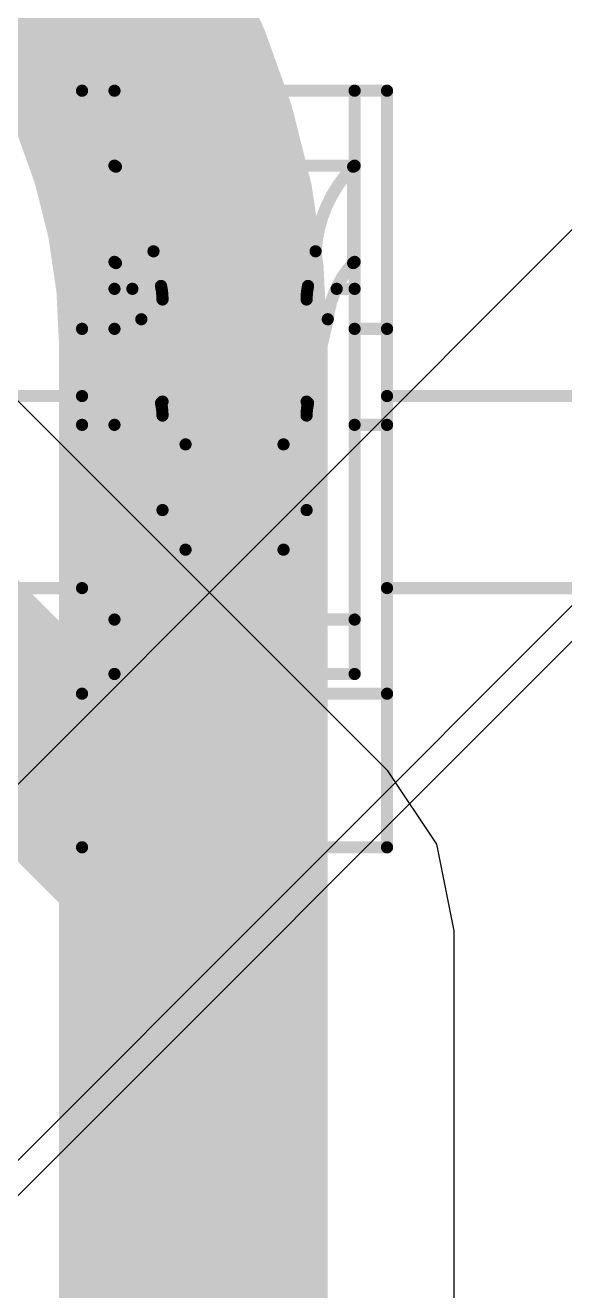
# Model space of a CAD drawing. Header units: inches. Extents: x -6 to 5433, y -4 to 5447.
# Drawn here: x 21.697 to 22.259, y 28.593 to 29.911 of the extents above; entities that cross this region are included whole.
import ezdxf

# ---------------------------------------------------------------- set-up
doc = ezdxf.new("R2010")
doc.units = ezdxf.units.IN
for name, color, linetype in [('Bottom Layer', 5, 'Continuous'), ('Bottom Solder', 6, 'Continuous'), ('Ground', 16, 'Continuous'), ('Mechanical 4', 56, 'Continuous'), ('Top Solder', 216, 'Continuous')]:
    doc.layers.add(name, color=color, linetype=linetype)

msp = doc.modelspace()

# ---------------------------------------------------------------- linework, layer by layer
at = {"layer": 'Bottom Layer'}
for points in [[(20.42418064, 29.5766109, 0.2794, 0.2794, -0.9999999999999999), (21.87198064, 29.5766109, 0.2794, 0.2794, 0)], [(21.87198064, 27.97254248, 0.2794, 0.2794, 0), (21.87198064, 29.5766109, 0.2794, 0.2794, 0)]]:
    msp.add_lwpolyline(points, format="xyseb", dxfattribs=at)
msp.add_lwpolyline([(21.80213064, 29.5766109, 0.1397, 0.1397, 1), (21.94183064, 29.5766109, 0.1397, 0.1397, 1)], format="xyseb", close=True, dxfattribs=at)
msp.add_lwpolyline([(21.80213064, 29.5766109, 0.1397, 0.1397, 1), (21.94183064, 29.5766109, 0.1397, 0.1397, 1)], format="xyseb", close=True, dxfattribs=at)
at = {"layer": 'Bottom Solder'}
for p in [(12.48452672, 19.90351874), (13.15449744, 20.14521752)]:
    msp.add_line(p, (5432.852131479999, 5447.49311058), dxfattribs=at)
at = {"layer": 'Ground'}
for p, q in [((22.07449484, 29.13450358), (21.42654338, 29.7824525)), ((22.1255082, 29.05815626), (22.07449484, 29.13450358)), ((22.14342028, 28.9681031), (22.1255082, 29.05815626)), ((22.14342028, 23.67830418), (22.14342028, 28.9681031))]:
    msp.add_line(p, q, dxfattribs=at)
for points in [[(21.26014544, 29.61605456, 0.2076069, 0.2076069, 0), (21.9080969, 28.9681031, 0.2076069, 0.2076069, 0)], [(21.9080969, 23.67830418, 0.2076069, 0.2076069, 0), (21.9080969, 28.9681031, 0.2076069, 0.2076069, 0)]]:
    msp.add_lwpolyline(points, format="xyseb", dxfattribs=at)
msp.add_lwpolyline([(21.85619454, 28.9681031, 0.10380218, 0.10380218, 1), (21.95999926, 28.9681031, 0.10380218, 0.10380218, 1)], format="xyseb", close=True, dxfattribs=at)
msp.add_lwpolyline([(21.85619454, 28.9681031, 0.10380218, 0.10380218, 1), (21.95999926, 28.9681031, 0.10380218, 0.10380218, 1)], format="xyseb", close=True, dxfattribs=at)
at = {"layer": 'Mechanical 4'}
for points in [[(21.7561541, 29.84294514, 0.0127, 0.0127, 0), (22.0736541, 29.84294514, 0.0127, 0.0127, 0)], [(21.7561541, 29.0549457, 0.0127, 0.0127, 0), (21.7561541, 29.84294514, 0.0127, 0.0127, 0)], [(21.78990562, 29.23548127999999, 0.0127, 0.0127, 0), (21.78990562, 29.84294514, 0.0127, 0.0127, 0)], [(22.03990512, 29.23548127999999, 0.0127, 0.0127, 0), (22.03990512, 29.84294514, 0.0127, 0.0127, 0)], [(22.0736541, 29.0549457, 0.0127, 0.0127, 0), (22.0736541, 29.84294514, 0.0127, 0.0127, 0)], [(21.7899996, 29.764609, 0.0127, 0.0127, -0.03260548547280779), (21.78990308, 29.76474616, 0.0127, 0.0127, 0)], [(21.78990562, 29.76494682, 0.0127, 0.0127, 0), (22.03990512, 29.76494682, 0.0127, 0.0127, 0)], [(21.79007072, 29.76453788, 0.0127, 0.0127, -0.02828759394311047), (21.79000214, 29.764609, 0.0127, 0.0127, 0)], [(21.7901647, 29.76445914, 0.0127, 0.0127, -0.02675080199377031), (21.79007072, 29.76453788, 0.0127, 0.0127, 0)], [(21.79028916, 29.76437278, 0.0127, 0.0127, -0.02199381123704401), (21.7901647, 29.76445914, 0.0127, 0.0127, 0)], [(21.7904568, 29.76427626, 0.0127, 0.0127, -0.01668692776542037), (21.79028916, 29.76437278, 0.0127, 0.0127, 0)], [(21.79066, 29.76416958, 0.0127, 0.0127, -0.009375562015044959), (21.79045426, 29.76427626, 0.0127, 0.0127, 0)], [(21.79089876, 29.76405528, 0.0127, 0.0127, -0.005205298982361193), (21.79066, 29.76416704, 0.0127, 0.0127, 0)], [(21.79089876, 29.76405528, 0.0127, 0.0127, 0), (21.7911553, 29.7639359, 0.0127, 0.0127, 0)], [(21.7911553, 29.7639359, 0.0127, 0.0127, 0), (21.79142454, 29.76381652, 0.0127, 0.0127, 0)], [(21.79142454, 29.66343572, 0.0127, 0.0127, 0), (21.79142454, 29.76381652, 0.0127, 0.0127, 0)], [(21.79142454, 29.76381652, 0.0127, 0.0127, -0.1798941776662689), (21.83053292, 29.67571154, 0.0127, 0.0127, 0)], [(21.99927782, 29.67571154, 0.0127, 0.0127, -0.1798941776662689), (22.0383862, 29.76381652, 0.0127, 0.0127, 0)], [(22.0383862, 29.76381652, 0.0127, 0.0127, 0), (22.03889674, 29.76405274, 0.0127, 0.0127, 0)], [(22.0383862, 29.66343572, 0.0127, 0.0127, 0), (22.0383862, 29.76381652, 0.0127, 0.0127, 0)], [(22.03889674, 29.76405274, 0.0127, 0.0127, 0), (22.03913296, 29.7641645, 0.0127, 0.0127, 0)], [(22.03934378, 29.76427118, 0.0127, 0.0127, -0.007070259516428908), (22.03913296, 29.7641645, 0.0127, 0.0127, 0)], [(22.03951904, 29.76437024, 0.0127, 0.0127, -0.01220881849860336), (22.03934124, 29.76427118, 0.0127, 0.0127, 0)], [(22.03966128, 29.76446168, 0.0127, 0.0127, -0.02261982998918143), (22.03952158, 29.76437024, 0.0127, 0.0127, 0)], [(22.0397578, 29.76454042, 0.0127, 0.0127, -0.03188108949727334), (22.03965874, 29.76446168, 0.0127, 0.0127, 0)], [(22.03982384, 29.76461408, 0.0127, 0.0127, -0.03744577972848775), (22.0397578, 29.76454042, 0.0127, 0.0127, 0)], [(22.03986956, 29.76468012, 0.0127, 0.0127, -0.03268866425491699), (22.03982384, 29.76461154, 0.0127, 0.0127, 0)], [(22.03990258, 29.76474616, 0.0127, 0.0127, -0.01323434491434595), (22.03986702, 29.76468012, 0.0127, 0.0127, 0)], [(21.83053292, 29.67571154, 0.0127, 0.0127, 0), (21.99927782, 29.67571154, 0.0127, 0.0127, 0)], [(21.83053292, 29.67571154, 0.0127, 0.0127, 0), (21.8383866, 29.6396156, 0.0127, 0.0127, 0)], [(21.99142414, 29.6396156, 0.0127, 0.0127, 0), (21.99927782, 29.67571154, 0.0127, 0.0127, 0)], [(21.79000214, 29.6644949, 0.0127, 0.0127, -0.02859692934701931), (21.78990308, 29.66467777999999, 0.0127, 0.0127, 0)], [(21.7901647, 29.66429678, 0.0127, 0.0127, -0.05432141868226738), (21.79000468, 29.66449744, 0.0127, 0.0127, 0)], [(21.79028916, 29.6641774, 0.0127, 0.0127, -0.02338615128783516), (21.7901647, 29.66429424, 0.0127, 0.0127, 0)], [(21.79045426, 29.66405294, 0.0127, 0.0127, -0.01856230598508309), (21.79028916, 29.66417994, 0.0127, 0.0127, 0)], [(21.79066, 29.66390816, 0.0127, 0.0127, -0.01073692509157003), (21.79045426, 29.6640504, 0.0127, 0.0127, 0)], [(21.79089876, 29.66375576, 0.0127, 0.0127, -0.006054831036352412), (21.79066254, 29.66390816, 0.0127, 0.0127, 0)], [(21.79089876, 29.6637583, 0.0127, 0.0127, 0), (21.7911553, 29.66359828, 0.0127, 0.0127, 0)], [(21.7911553, 29.66359828, 0.0127, 0.0127, 0), (21.79142454, 29.66343572, 0.0127, 0.0127, 0)], [(21.79142454, 29.66343826, 0.0127, 0.0127, -0.1625908253546253), (21.81786594, 29.6049446, 0.0127, 0.0127, 0)], [(22.0119448, 29.6049446, 0.0127, 0.0127, -0.1625908253546254), (22.0383862, 29.66343826, 0.0127, 0.0127, 0)], [(22.0383862, 29.66343572, 0.0127, 0.0127, 0), (22.03889674, 29.66375322, 0.0127, 0.0127, 0)], [(22.03913296, 29.66390308, 0.0127, 0.0127, -0.004820614320354796), (22.03889674, 29.66375322, 0.0127, 0.0127, 0)], [(22.03934124, 29.66404532, 0.0127, 0.0127, -0.008119958831890605), (22.03913042, 29.66390308, 0.0127, 0.0127, 0)], [(22.03951904, 29.66418248, 0.0127, 0.0127, -0.0137291384402912), (22.03934124, 29.66404786, 0.0127, 0.0127, 0)], [(22.03965874, 29.66429932, 0.0127, 0.0127, -0.0244621659498608), (22.03952158, 29.66417994, 0.0127, 0.0127, 0)], [(22.0397578, 29.664406, 0.0127, 0.0127, -0.03231853501038303), (22.03965874, 29.66429932, 0.0127, 0.0127, 0)], [(22.03982384, 29.66450252, 0.0127, 0.0127, -0.03504147985261837), (22.0397578, 29.664406, 0.0127, 0.0127, 0)], [(22.03986956, 29.66459142, 0.0127, 0.0127, -0.02840446122489689), (22.03982384, 29.66450252, 0.0127, 0.0127, 0)], [(22.03990512, 29.66467524, 0.0127, 0.0127, -0.01102179292596762), (22.03986956, 29.66458888, 0.0127, 0.0127, 0)], [(21.78990562, 29.63661078, 0.0127, 0.0127, 0), (21.808567, 29.63661078, 0.0127, 0.0127, 0)], [(21.8383866, 29.5176575, 0.0127, 0.0127, 0), (21.8383866, 29.6396156, 0.0127, 0.0127, 0)], [(21.8383866, 29.6396156, 0.0127, 0.0127, -0.05365795323476556), (21.83990552, 29.625544, 0.0127, 0.0127, 0)], [(21.98990522, 29.625544, 0.0127, 0.0127, -0.05365795323520318), (21.99142414, 29.6396156, 0.0127, 0.0127, 0)], [(21.99142414, 29.5176575, 0.0127, 0.0127, 0), (21.99142414, 29.6396156, 0.0127, 0.0127, 0)], [(22.02124374, 29.63661078, 0.0127, 0.0127, 0), (22.03990512, 29.63661078, 0.0127, 0.0127, 0)], [(21.83990552, 29.40619468, 0.0127, 0.0127, 0), (21.83990552, 29.625544, 0.0127, 0.0127, 0)], [(21.98990522, 29.40619468, 0.0127, 0.0127, 0), (21.98990522, 29.625544, 0.0127, 0.0127, 0)], [(21.7561541, 29.59494462, 0.0127, 0.0127, 0), (21.78990562, 29.59494462, 0.0127, 0.0127, 0)], [(21.8178634, 29.60494714, 0.0127, 0.0127, 0), (21.8383866, 29.5176575, 0.0127, 0.0127, 0)], [(21.99142414, 29.5176575, 0.0127, 0.0127, 0), (22.0119448, 29.60494714, 0.0127, 0.0127, 0)], [(22.03990512, 29.59494462, 0.0127, 0.0127, 0), (22.0736541, 29.59494462, 0.0127, 0.0127, 0)], [(21.4386541, 29.52494476, 0.0127, 0.0127, 0), (21.7561541, 29.52494476, 0.0127, 0.0127, 0)], [(21.8383866, 29.5176575, 0.0127, 0.0127, -0.05786387190151768), (21.83990552, 29.50463492, 0.0127, 0.0127, 0)], [(21.8639136, 29.47460704, 0.0127, 0.0127, -0.2374801051851251), (21.83990552, 29.51917896, 0.0127, 0.0127, 0)], [(21.98990522, 29.51917896, 0.0127, 0.0127, -0.2374801051860468), (21.96589714, 29.47460704, 0.0127, 0.0127, 0)], [(21.98990522, 29.50463492, 0.0127, 0.0127, -0.05786387190108001), (21.99142414, 29.5176575, 0.0127, 0.0127, 0)], [(22.0736541, 29.52494476, 0.0127, 0.0127, 0), (22.3911541, 29.52494476, 0.0127, 0.0127, 0)], [(21.7561541, 29.49494482, 0.0127, 0.0127, 0), (21.78990562, 29.49494482, 0.0127, 0.0127, 0)], [(22.03990512, 29.49494482, 0.0127, 0.0127, 0), (22.0736541, 29.49494482, 0.0127, 0.0127, 0)], [(21.86391614, 29.47460704, 0.0127, 0.0127, 0), (21.9658946, 29.47460704, 0.0127, 0.0127, 0)], [(21.86391614, 29.36494508, 0.0127, 0.0127, 0), (21.86391614, 29.47460704, 0.0127, 0.0127, 0)], [(21.9658946, 29.36494508, 0.0127, 0.0127, 0), (21.9658946, 29.47460704, 0.0127, 0.0127, 0)], [(21.8639136, 29.36494762, 0.0127, 0.0127, -0.2473774779348601), (21.83990552, 29.40619722, 0.0127, 0.0127, 0)], [(21.98990522, 29.40619722, 0.0127, 0.0127, -0.2473774779353234), (21.96589714, 29.36494762, 0.0127, 0.0127, 0)], [(21.86391614, 29.36494508, 0.0127, 0.0127, 0), (21.9658946, 29.36494508, 0.0127, 0.0127, 0)], [(21.4386541, 29.32494516, 0.0127, 0.0127, 0), (21.7561541, 29.32494516, 0.0127, 0.0127, 0)], [(22.0736541, 29.32494516, 0.0127, 0.0127, 0), (22.3911541, 29.32494516, 0.0127, 0.0127, 0)], [(21.78990562, 29.29215376, 0.0127, 0.0127, 0), (22.03990512, 29.29215376, 0.0127, 0.0127, 0)], [(21.78990562, 29.23548127999999, 0.0127, 0.0127, 0), (22.03990512, 29.23548127999999, 0.0127, 0.0127, 0)], [(21.7561541, 29.21494538, 0.0127, 0.0127, 0), (22.0736541, 29.21494538, 0.0127, 0.0127, 0)], [(21.7561541, 29.0549457, 0.0127, 0.0127, 0), (22.0736541, 29.0549457, 0.0127, 0.0127, 0)]]:
    msp.add_lwpolyline(points, format="xyseb", dxfattribs=at)
for points in [[(21.7529791, 29.84294514, 0.00635, 0.00635, 1), (21.7593291, 29.84294514, 0.00635, 0.00635, 1)], [(21.7529791, 29.84294514, 0.00635, 0.00635, 1), (21.7593291, 29.84294514, 0.00635, 0.00635, 1)], [(21.78673062, 29.84294514, 0.00635, 0.00635, 1), (21.79308062, 29.84294514, 0.00635, 0.00635, 1)], [(22.03673012, 29.84294514, 0.00635, 0.00635, 1), (22.04308012, 29.84294514, 0.00635, 0.00635, 1)], [(22.0704791, 29.84294514, 0.00635, 0.00635, 1), (22.0768291, 29.84294514, 0.00635, 0.00635, 1)], [(22.0704791, 29.84294514, 0.00635, 0.00635, 1), (22.0768291, 29.84294514, 0.00635, 0.00635, 1)], [(21.78672808, 29.76474616, 0.00635, 0.00635, 1), (21.79307808, 29.76474616, 0.00635, 0.00635, 1)], [(21.78673062, 29.76494682, 0.00635, 0.00635, 1), (21.79308062, 29.76494682, 0.00635, 0.00635, 1)], [(21.7868246, 29.764609, 0.00635, 0.00635, 1), (21.7931746, 29.764609, 0.00635, 0.00635, 1)], [(21.78682714, 29.764609, 0.00635, 0.00635, 1), (21.79317714, 29.764609, 0.00635, 0.00635, 1)], [(21.78689572, 29.76453788, 0.00635, 0.00635, 1), (21.79324572, 29.76453788, 0.00635, 0.00635, 1)], [(21.78689572, 29.76453788, 0.00635, 0.00635, 1), (21.79324572, 29.76453788, 0.00635, 0.00635, 1)], [(21.7869897, 29.76445914, 0.00635, 0.00635, 1), (21.7933397, 29.76445914, 0.00635, 0.00635, 1)], [(21.7869897, 29.76445914, 0.00635, 0.00635, 1), (21.7933397, 29.76445914, 0.00635, 0.00635, 1)], [(21.78711416, 29.76437278, 0.00635, 0.00635, 1), (21.79346416, 29.76437278, 0.00635, 0.00635, 1)], [(21.78711416, 29.76437278, 0.00635, 0.00635, 1), (21.79346416, 29.76437278, 0.00635, 0.00635, 1)], [(21.78727926, 29.76427626, 0.00635, 0.00635, 1), (21.79362926, 29.76427626, 0.00635, 0.00635, 1)], [(21.7872818, 29.76427626, 0.00635, 0.00635, 1), (21.7936318, 29.76427626, 0.00635, 0.00635, 1)], [(21.787485, 29.76416958, 0.00635, 0.00635, 1), (21.793835, 29.76416958, 0.00635, 0.00635, 1)], [(21.787485, 29.76416704, 0.00635, 0.00635, 1), (21.793835, 29.76416704, 0.00635, 0.00635, 1)], [(21.78772376, 29.76405528, 0.00635, 0.00635, 1), (21.79407376, 29.76405528, 0.00635, 0.00635, 1)], [(21.78772376, 29.76405528, 0.00635, 0.00635, 1), (21.79407376, 29.76405528, 0.00635, 0.00635, 1)], [(21.7879803, 29.7639359, 0.00635, 0.00635, 1), (21.7943303, 29.7639359, 0.00635, 0.00635, 1)], [(21.7879803, 29.7639359, 0.00635, 0.00635, 1), (21.7943303, 29.7639359, 0.00635, 0.00635, 1)], [(21.78824954, 29.76381652, 0.00635, 0.00635, 1), (21.79459954, 29.76381652, 0.00635, 0.00635, 1)], [(21.78824954, 29.76381652, 0.00635, 0.00635, 1), (21.79459954, 29.76381652, 0.00635, 0.00635, 1)], [(21.78824954, 29.76381652, 0.00635, 0.00635, 1), (21.79459954, 29.76381652, 0.00635, 0.00635, 1)], [(22.0352112, 29.76381652, 0.00635, 0.00635, 1), (22.0415612, 29.76381652, 0.00635, 0.00635, 1)], [(22.0352112, 29.76381652, 0.00635, 0.00635, 1), (22.0415612, 29.76381652, 0.00635, 0.00635, 1)], [(22.0352112, 29.76381652, 0.00635, 0.00635, 1), (22.0415612, 29.76381652, 0.00635, 0.00635, 1)], [(22.03572174, 29.76405274, 0.00635, 0.00635, 1), (22.04207174, 29.76405274, 0.00635, 0.00635, 1)], [(22.03572174, 29.76405274, 0.00635, 0.00635, 1), (22.04207174, 29.76405274, 0.00635, 0.00635, 1)], [(22.03595796, 29.7641645, 0.00635, 0.00635, 1), (22.04230796, 29.7641645, 0.00635, 0.00635, 1)], [(22.03595796, 29.7641645, 0.00635, 0.00635, 1), (22.04230796, 29.7641645, 0.00635, 0.00635, 1)], [(22.03616624, 29.76427118, 0.00635, 0.00635, 1), (22.04251624, 29.76427118, 0.00635, 0.00635, 1)], [(22.03616878, 29.76427118, 0.00635, 0.00635, 1), (22.04251878, 29.76427118, 0.00635, 0.00635, 1)], [(22.03634404, 29.76437024, 0.00635, 0.00635, 1), (22.04269404, 29.76437024, 0.00635, 0.00635, 1)], [(22.03634658, 29.76437024, 0.00635, 0.00635, 1), (22.04269658, 29.76437024, 0.00635, 0.00635, 1)], [(22.03648374, 29.76446168, 0.00635, 0.00635, 1), (22.04283374, 29.76446168, 0.00635, 0.00635, 1)], [(22.03648628, 29.76446168, 0.00635, 0.00635, 1), (22.04283628, 29.76446168, 0.00635, 0.00635, 1)], [(22.0365828, 29.76454042, 0.00635, 0.00635, 1), (22.0429328, 29.76454042, 0.00635, 0.00635, 1)], [(22.0365828, 29.76454042, 0.00635, 0.00635, 1), (22.0429328, 29.76454042, 0.00635, 0.00635, 1)], [(22.03664884, 29.76461408, 0.00635, 0.00635, 1), (22.04299884, 29.76461408, 0.00635, 0.00635, 1)], [(22.03664884, 29.76461154, 0.00635, 0.00635, 1), (22.04299884, 29.76461154, 0.00635, 0.00635, 1)], [(22.03669202, 29.76468012, 0.00635, 0.00635, 1), (22.04304202, 29.76468012, 0.00635, 0.00635, 1)], [(22.03669456, 29.76468012, 0.00635, 0.00635, 1), (22.04304456, 29.76468012, 0.00635, 0.00635, 1)], [(22.03672758, 29.76474616, 0.00635, 0.00635, 1), (22.04307758, 29.76474616, 0.00635, 0.00635, 1)], [(22.03673012, 29.76494682, 0.00635, 0.00635, 1), (22.04308012, 29.76494682, 0.00635, 0.00635, 1)], [(21.82735792, 29.67571154, 0.00635, 0.00635, 1), (21.83370792, 29.67571154, 0.00635, 0.00635, 1)], [(21.82735792, 29.67571154, 0.00635, 0.00635, 1), (21.83370792, 29.67571154, 0.00635, 0.00635, 1)], [(21.82735792, 29.67571154, 0.00635, 0.00635, 1), (21.83370792, 29.67571154, 0.00635, 0.00635, 1)], [(21.99610282, 29.67571154, 0.00635, 0.00635, 1), (22.00245282, 29.67571154, 0.00635, 0.00635, 1)], [(21.99610282, 29.67571154, 0.00635, 0.00635, 1), (22.00245282, 29.67571154, 0.00635, 0.00635, 1)], [(21.99610282, 29.67571154, 0.00635, 0.00635, 1), (22.00245282, 29.67571154, 0.00635, 0.00635, 1)], [(21.78672808, 29.66467777999999, 0.00635, 0.00635, 1), (21.79307808, 29.66467777999999, 0.00635, 0.00635, 1)], [(21.78682714, 29.6644949, 0.00635, 0.00635, 1), (21.79317714, 29.6644949, 0.00635, 0.00635, 1)], [(21.78682968, 29.66449744, 0.00635, 0.00635, 1), (21.79317968, 29.66449744, 0.00635, 0.00635, 1)], [(21.7869897, 29.66429678, 0.00635, 0.00635, 1), (21.7933397, 29.66429678, 0.00635, 0.00635, 1)], [(21.7869897, 29.66429424, 0.00635, 0.00635, 1), (21.7933397, 29.66429424, 0.00635, 0.00635, 1)], [(21.78711416, 29.66417994, 0.00635, 0.00635, 1), (21.79346416, 29.66417994, 0.00635, 0.00635, 1)], [(21.78711416, 29.6641774, 0.00635, 0.00635, 1), (21.79346416, 29.6641774, 0.00635, 0.00635, 1)], [(21.78727926, 29.66405294, 0.00635, 0.00635, 1), (21.79362926, 29.66405294, 0.00635, 0.00635, 1)], [(21.78727926, 29.6640504, 0.00635, 0.00635, 1), (21.79362926, 29.6640504, 0.00635, 0.00635, 1)], [(21.787485, 29.66390816, 0.00635, 0.00635, 1), (21.793835, 29.66390816, 0.00635, 0.00635, 1)], [(21.78748754, 29.66390816, 0.00635, 0.00635, 1), (21.79383754, 29.66390816, 0.00635, 0.00635, 1)], [(21.78772376, 29.6637583, 0.00635, 0.00635, 1), (21.79407376, 29.6637583, 0.00635, 0.00635, 1)], [(21.78772376, 29.66375576, 0.00635, 0.00635, 1), (21.79407376, 29.66375576, 0.00635, 0.00635, 1)], [(21.7879803, 29.66359828, 0.00635, 0.00635, 1), (21.7943303, 29.66359828, 0.00635, 0.00635, 1)], [(21.7879803, 29.66359828, 0.00635, 0.00635, 1), (21.7943303, 29.66359828, 0.00635, 0.00635, 1)], [(21.78824954, 29.66343826, 0.00635, 0.00635, 1), (21.79459954, 29.66343826, 0.00635, 0.00635, 1)], [(21.78824954, 29.66343572, 0.00635, 0.00635, 1), (21.79459954, 29.66343572, 0.00635, 0.00635, 1)], [(21.78824954, 29.66343572, 0.00635, 0.00635, 1), (21.79459954, 29.66343572, 0.00635, 0.00635, 1)], [(22.0352112, 29.66343826, 0.00635, 0.00635, 1), (22.0415612, 29.66343826, 0.00635, 0.00635, 1)], [(22.0352112, 29.66343572, 0.00635, 0.00635, 1), (22.0415612, 29.66343572, 0.00635, 0.00635, 1)], [(22.0352112, 29.66343572, 0.00635, 0.00635, 1), (22.0415612, 29.66343572, 0.00635, 0.00635, 1)], [(22.03572174, 29.66375322, 0.00635, 0.00635, 1), (22.04207174, 29.66375322, 0.00635, 0.00635, 1)], [(22.03572174, 29.66375322, 0.00635, 0.00635, 1), (22.04207174, 29.66375322, 0.00635, 0.00635, 1)], [(22.03595542, 29.66390308, 0.00635, 0.00635, 1), (22.04230542, 29.66390308, 0.00635, 0.00635, 1)], [(22.03595796, 29.66390308, 0.00635, 0.00635, 1), (22.04230796, 29.66390308, 0.00635, 0.00635, 1)], [(22.03616624, 29.66404786, 0.00635, 0.00635, 1), (22.04251624, 29.66404786, 0.00635, 0.00635, 1)], [(22.03616624, 29.66404532, 0.00635, 0.00635, 1), (22.04251624, 29.66404532, 0.00635, 0.00635, 1)], [(22.03634404, 29.66418248, 0.00635, 0.00635, 1), (22.04269404, 29.66418248, 0.00635, 0.00635, 1)], [(22.03634658, 29.66417994, 0.00635, 0.00635, 1), (22.04269658, 29.66417994, 0.00635, 0.00635, 1)], [(22.03648374, 29.66429932, 0.00635, 0.00635, 1), (22.04283374, 29.66429932, 0.00635, 0.00635, 1)], [(22.03648374, 29.66429932, 0.00635, 0.00635, 1), (22.04283374, 29.66429932, 0.00635, 0.00635, 1)], [(22.0365828, 29.664406, 0.00635, 0.00635, 1), (22.0429328, 29.664406, 0.00635, 0.00635, 1)], [(22.0365828, 29.664406, 0.00635, 0.00635, 1), (22.0429328, 29.664406, 0.00635, 0.00635, 1)], [(22.03664884, 29.66450252, 0.00635, 0.00635, 1), (22.04299884, 29.66450252, 0.00635, 0.00635, 1)], [(22.03664884, 29.66450252, 0.00635, 0.00635, 1), (22.04299884, 29.66450252, 0.00635, 0.00635, 1)], [(22.03669456, 29.66459142, 0.00635, 0.00635, 1), (22.04304456, 29.66459142, 0.00635, 0.00635, 1)], [(22.03669456, 29.66458888, 0.00635, 0.00635, 1), (22.04304456, 29.66458888, 0.00635, 0.00635, 1)], [(22.03673012, 29.66467524, 0.00635, 0.00635, 1), (22.04308012, 29.66467524, 0.00635, 0.00635, 1)], [(21.78673062, 29.63661078, 0.00635, 0.00635, 1), (21.79308062, 29.63661078, 0.00635, 0.00635, 1)], [(21.805392, 29.63661078, 0.00635, 0.00635, 1), (21.811742, 29.63661078, 0.00635, 0.00635, 1)], [(21.8352116, 29.6396156, 0.00635, 0.00635, 1), (21.8415616, 29.6396156, 0.00635, 0.00635, 1)], [(21.8352116, 29.6396156, 0.00635, 0.00635, 1), (21.8415616, 29.6396156, 0.00635, 0.00635, 1)], [(21.8352116, 29.6396156, 0.00635, 0.00635, 1), (21.8415616, 29.6396156, 0.00635, 0.00635, 1)], [(21.98824914, 29.6396156, 0.00635, 0.00635, 1), (21.99459914, 29.6396156, 0.00635, 0.00635, 1)], [(21.98824914, 29.6396156, 0.00635, 0.00635, 1), (21.99459914, 29.6396156, 0.00635, 0.00635, 1)], [(21.98824914, 29.6396156, 0.00635, 0.00635, 1), (21.99459914, 29.6396156, 0.00635, 0.00635, 1)], [(22.01806874, 29.63661078, 0.00635, 0.00635, 1), (22.02441874, 29.63661078, 0.00635, 0.00635, 1)], [(22.03673012, 29.63661078, 0.00635, 0.00635, 1), (22.04308012, 29.63661078, 0.00635, 0.00635, 1)], [(21.83673052, 29.625544, 0.00635, 0.00635, 1), (21.84308052, 29.625544, 0.00635, 0.00635, 1)], [(21.83673052, 29.625544, 0.00635, 0.00635, 1), (21.84308052, 29.625544, 0.00635, 0.00635, 1)], [(21.98673022, 29.625544, 0.00635, 0.00635, 1), (21.99308022, 29.625544, 0.00635, 0.00635, 1)], [(21.98673022, 29.625544, 0.00635, 0.00635, 1), (21.99308022, 29.625544, 0.00635, 0.00635, 1)], [(21.7529791, 29.59494462, 0.00635, 0.00635, 1), (21.7593291, 29.59494462, 0.00635, 0.00635, 1)], [(21.78673062, 29.59494462, 0.00635, 0.00635, 1), (21.79308062, 29.59494462, 0.00635, 0.00635, 1)], [(21.8146884, 29.60494714, 0.00635, 0.00635, 1), (21.8210384, 29.60494714, 0.00635, 0.00635, 1)], [(21.81469094, 29.6049446, 0.00635, 0.00635, 1), (21.82104094, 29.6049446, 0.00635, 0.00635, 1)], [(22.0087698, 29.60494714, 0.00635, 0.00635, 1), (22.0151198, 29.60494714, 0.00635, 0.00635, 1)], [(22.0087698, 29.6049446, 0.00635, 0.00635, 1), (22.0151198, 29.6049446, 0.00635, 0.00635, 1)], [(22.03673012, 29.59494462, 0.00635, 0.00635, 1), (22.04308012, 29.59494462, 0.00635, 0.00635, 1)], [(22.0704791, 29.59494462, 0.00635, 0.00635, 1), (22.0768291, 29.59494462, 0.00635, 0.00635, 1)], [(21.7529791, 29.52494476, 0.00635, 0.00635, 1), (21.7593291, 29.52494476, 0.00635, 0.00635, 1)], [(21.8352116, 29.5176575, 0.00635, 0.00635, 1), (21.8415616, 29.5176575, 0.00635, 0.00635, 1)], [(21.8352116, 29.5176575, 0.00635, 0.00635, 1), (21.8415616, 29.5176575, 0.00635, 0.00635, 1)], [(21.8352116, 29.5176575, 0.00635, 0.00635, 1), (21.8415616, 29.5176575, 0.00635, 0.00635, 1)], [(21.83673052, 29.51917896, 0.00635, 0.00635, 1), (21.84308052, 29.51917896, 0.00635, 0.00635, 1)], [(21.98673022, 29.51917896, 0.00635, 0.00635, 1), (21.99308022, 29.51917896, 0.00635, 0.00635, 1)], [(21.98824914, 29.5176575, 0.00635, 0.00635, 1), (21.99459914, 29.5176575, 0.00635, 0.00635, 1)], [(21.98824914, 29.5176575, 0.00635, 0.00635, 1), (21.99459914, 29.5176575, 0.00635, 0.00635, 1)], [(21.98824914, 29.5176575, 0.00635, 0.00635, 1), (21.99459914, 29.5176575, 0.00635, 0.00635, 1)], [(22.0704791, 29.52494476, 0.00635, 0.00635, 1), (22.0768291, 29.52494476, 0.00635, 0.00635, 1)], [(21.83673052, 29.50463492, 0.00635, 0.00635, 1), (21.84308052, 29.50463492, 0.00635, 0.00635, 1)], [(21.98673022, 29.50463492, 0.00635, 0.00635, 1), (21.99308022, 29.50463492, 0.00635, 0.00635, 1)], [(21.7529791, 29.49494482, 0.00635, 0.00635, 1), (21.7593291, 29.49494482, 0.00635, 0.00635, 1)], [(21.78673062, 29.49494482, 0.00635, 0.00635, 1), (21.79308062, 29.49494482, 0.00635, 0.00635, 1)], [(22.03673012, 29.49494482, 0.00635, 0.00635, 1), (22.04308012, 29.49494482, 0.00635, 0.00635, 1)], [(22.0704791, 29.49494482, 0.00635, 0.00635, 1), (22.0768291, 29.49494482, 0.00635, 0.00635, 1)], [(21.8607386, 29.47460704, 0.00635, 0.00635, 1), (21.8670886, 29.47460704, 0.00635, 0.00635, 1)], [(21.86074114, 29.47460704, 0.00635, 0.00635, 1), (21.86709114, 29.47460704, 0.00635, 0.00635, 1)], [(21.86074114, 29.47460704, 0.00635, 0.00635, 1), (21.86709114, 29.47460704, 0.00635, 0.00635, 1)], [(21.9627196, 29.47460704, 0.00635, 0.00635, 1), (21.9690696, 29.47460704, 0.00635, 0.00635, 1)], [(21.9627196, 29.47460704, 0.00635, 0.00635, 1), (21.9690696, 29.47460704, 0.00635, 0.00635, 1)], [(21.96272214, 29.47460704, 0.00635, 0.00635, 1), (21.96907214, 29.47460704, 0.00635, 0.00635, 1)], [(21.83673052, 29.40619722, 0.00635, 0.00635, 1), (21.84308052, 29.40619722, 0.00635, 0.00635, 1)], [(21.83673052, 29.40619468, 0.00635, 0.00635, 1), (21.84308052, 29.40619468, 0.00635, 0.00635, 1)], [(21.98673022, 29.40619722, 0.00635, 0.00635, 1), (21.99308022, 29.40619722, 0.00635, 0.00635, 1)], [(21.98673022, 29.40619468, 0.00635, 0.00635, 1), (21.99308022, 29.40619468, 0.00635, 0.00635, 1)], [(21.8607386, 29.36494762, 0.00635, 0.00635, 1), (21.8670886, 29.36494762, 0.00635, 0.00635, 1)], [(21.86074114, 29.36494508, 0.00635, 0.00635, 1), (21.86709114, 29.36494508, 0.00635, 0.00635, 1)], [(21.86074114, 29.36494508, 0.00635, 0.00635, 1), (21.86709114, 29.36494508, 0.00635, 0.00635, 1)], [(21.9627196, 29.36494508, 0.00635, 0.00635, 1), (21.9690696, 29.36494508, 0.00635, 0.00635, 1)], [(21.9627196, 29.36494508, 0.00635, 0.00635, 1), (21.9690696, 29.36494508, 0.00635, 0.00635, 1)], [(21.96272214, 29.36494762, 0.00635, 0.00635, 1), (21.96907214, 29.36494762, 0.00635, 0.00635, 1)], [(21.7529791, 29.32494516, 0.00635, 0.00635, 1), (21.7593291, 29.32494516, 0.00635, 0.00635, 1)], [(22.0704791, 29.32494516, 0.00635, 0.00635, 1), (22.0768291, 29.32494516, 0.00635, 0.00635, 1)], [(21.78673062, 29.29215376, 0.00635, 0.00635, 1), (21.79308062, 29.29215376, 0.00635, 0.00635, 1)], [(22.03673012, 29.29215376, 0.00635, 0.00635, 1), (22.04308012, 29.29215376, 0.00635, 0.00635, 1)], [(21.78673062, 29.23548127999999, 0.00635, 0.00635, 1), (21.79308062, 29.23548127999999, 0.00635, 0.00635, 1)], [(21.78673062, 29.23548127999999, 0.00635, 0.00635, 1), (21.79308062, 29.23548127999999, 0.00635, 0.00635, 1)], [(22.03673012, 29.23548127999999, 0.00635, 0.00635, 1), (22.04308012, 29.23548127999999, 0.00635, 0.00635, 1)], [(22.03673012, 29.23548127999999, 0.00635, 0.00635, 1), (22.04308012, 29.23548127999999, 0.00635, 0.00635, 1)], [(21.7529791, 29.21494538, 0.00635, 0.00635, 1), (21.7593291, 29.21494538, 0.00635, 0.00635, 1)], [(22.0704791, 29.21494538, 0.00635, 0.00635, 1), (22.0768291, 29.21494538, 0.00635, 0.00635, 1)], [(21.7529791, 29.0549457, 0.00635, 0.00635, 1), (21.7593291, 29.0549457, 0.00635, 0.00635, 1)], [(21.7529791, 29.0549457, 0.00635, 0.00635, 1), (21.7593291, 29.0549457, 0.00635, 0.00635, 1)], [(22.0704791, 29.0549457, 0.00635, 0.00635, 1), (22.0768291, 29.0549457, 0.00635, 0.00635, 1)], [(22.0704791, 29.0549457, 0.00635, 0.00635, 1), (22.0768291, 29.0549457, 0.00635, 0.00635, 1)]]:
    msp.add_lwpolyline(points, format="xyseb", close=True, dxfattribs=at)
at = {"layer": 'Top Solder'}
msp.add_line((-1.79103782, 5.215628379999999), (5432.852131479999, 5447.49311058), dxfattribs=at)

doc.saveas('drawing.dxf')
